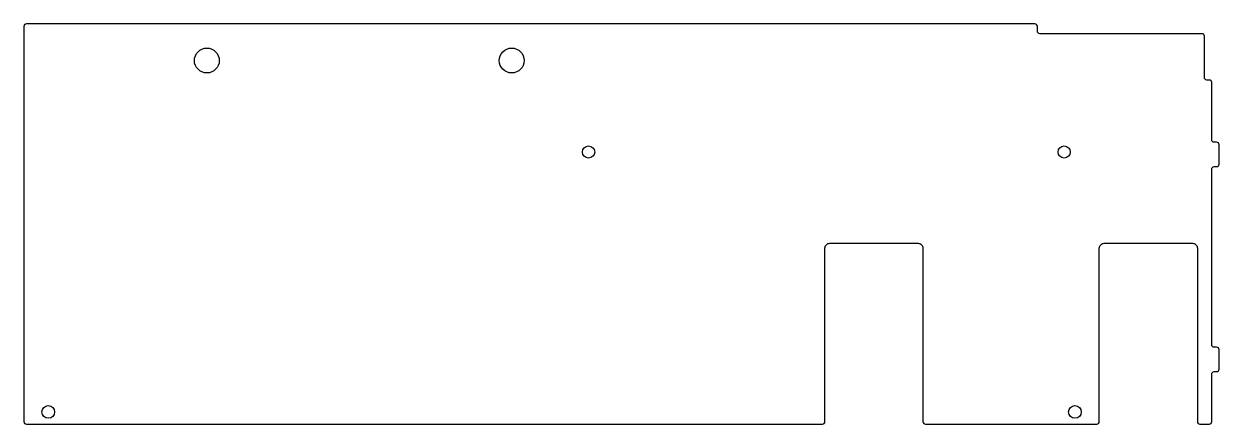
# Model space of a CAD drawing. Extents: x -244 to 246, y -69 to 96.
import ezdxf

# ---------------------------------------------------------------- set-up
doc = ezdxf.new("R2010")
doc.units = 0
doc.header["$MEASUREMENT"] = 0
doc.layers.get('0').update_dxf_attribs({"linetype": 'CONTINUOUS'})

msp = doc.modelspace()

# ---------------------------------------------------------------- linework, layer by layer
at = {"color": 7, "linetype": 'CONTINUOUS'}
msp.add_lwpolyline([(246.5, -46), (246.5, -38, 0.414214), (245.5, -37), (244.5, -37, -0.414214), (243.5, -36), (243.5, 36, -0.414214), (244.5, 37), (245.5, 37, 0.414214), (246.5, 38), (246.5, 46, 0.414214), (245.5, 47), (244.5, 47, -0.414214), (243.5, 48), (243.5, 71.5, 0.414214), (242.5, 72.5), (241.5, 72.5, -0.414214), (240.5, 73.5), (240.5, 90.5, 0.414214), (239.5, 91.5), (173, 91.5, -0.414214), (172, 92.5), (172, 94.5, 0.414214), (171, 95.5), (-242.5, 95.5, 0.414214), (-243.5, 94.5), (-243.5, -67.5, 0.414214), (-242.5, -68.5), (83.9, -68.5, 0.414214), (84.9, -67.5), (84.9, 3.6, -0.414214), (86.9, 5.6), (123.1, 5.6, -0.414214), (125.1, 3.6), (125.1, -67.5, 0.414214), (126.1, -68.5), (196.4, -68.5, 0.414214), (197.4, -67.5), (197.4, 3.6, -0.414214), (199.4, 5.6), (235.6, 5.6, -0.414214), (237.6, 3.6), (237.6, -67.5, 0.414214), (238.6, -68.5), (242.5, -68.5, 0.414214), (243.5, -67.5), (243.5, -48, -0.414214), (244.5, -47), (245.5, -47, 0.414214)], format="xyb", close=True, dxfattribs=at)
for centre, radius in [((-168.5, 80.5), 5.1), ((-43.5, 80.5), 5.1), ((-12, 43), 2.5), ((183, 43), 2.5), ((-233.5, -63.5), 2.6), ((187.4, -63.5), 2.6)]:
    msp.add_circle(centre, radius, dxfattribs=at)

doc.saveas('drawing.dxf')
